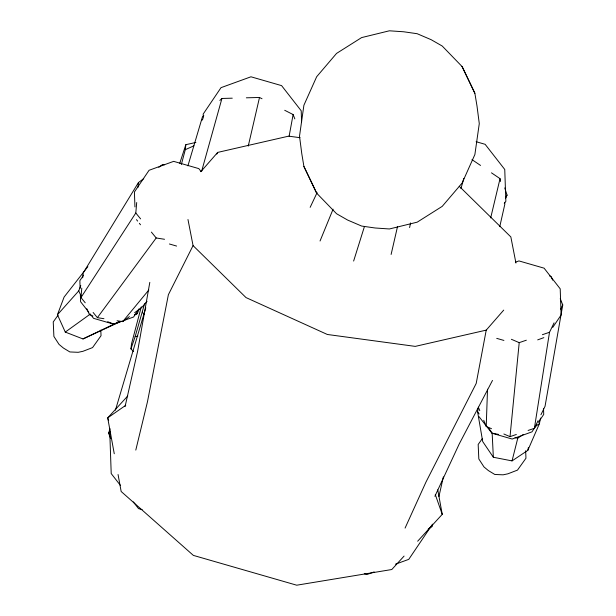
<?xml version="1.0" encoding="UTF-8"?>
<svg xmlns="http://www.w3.org/2000/svg" width="616" height="616" viewBox="0 0 616 616"><rect width="100%" height="100%" fill="white"/><g stroke="black" fill="none" stroke-linecap="round" stroke-linejoin="round"><path stroke-width="0.92" d="M491.506 428.705L486.217 426.434L487.525 389.181M85.224 302.787L80.966 297.574L81.782 288.165M82.683 277.808L83.091 273.104L138.438 182.567L143.713 178.625M80.966 297.574L135.797 212.99L136.706 202.533M138.023 187.318L138.438 182.567M503.85 434.003L510.017 436.652L519.211 342.642L526.341 340.201M133.556 351.59L130.946 348.887L131.501 343.897L141.303 306.76M181.358 164.526L185.285 149.68L185.839 144.683L195.903 142.45M528.074 430.468L534.388 428.305L549.51 332.27L554.061 322.869M560.229 298.714L562.755 304.912L545.045 406.298L540.948 414.76M149.811 282.367L137.607 351.328L125.048 406.652M289.112 136.275L293.116 114.561L284.715 110.287M503.711 310.102L486.224 330.13L476.199 383.452L425.956 482.105L405.074 528.097M540.517 418.064L539.408 423.708L527.827 450.358L512.042 460.899L493.347 457.257L482.705 441.564L477.569 411.657L478.309 407.892M527.827 450.358L528.374 447.57M409.617 227.589L410.549 222.93M432.578 524.655L432.163 526.534L428.143 529.159M438.923 496.542L443.358 476.861M499.768 226.65L504.843 204.158L504.489 202.264M391.114 254.454L397.52 226.58M248.248 146.1L259.505 97.467L262.023 98.745M490.675 217.925L500.046 178.648L491.468 172.834M135.797 450.088L147.455 401.809L168.384 294.702L193.062 245.607L187.972 219.504M512.042 460.899L517.779 438.161L523.184 434.55M130.946 348.887L135.127 336.667L144.583 303.765M201.555 171.548L221.937 98.46L232.263 98.183M460.953 188.565L463.84 178.394M179.772 163.271L185.839 144.683M110.672 438.5L108.593 433.24L109.956 428.628M115.431 410.187L145.792 307.831M187.919 165.835L202.418 116.963L203.811 115.639M353.63 261.053L364.464 226.449M120.936 321.39L82.983 338.939L65.273 332.086L57.45 314.738L64.103 297.051L87.865 266.659M57.45 314.738L78.748 290.891L80.781 285.508M134.758 314.799L137.345 313.567L139.031 309.078M320.043 241.01L333.079 209.194M505.459 198.598L507.045 195.103L504.758 187.919M434.888 496.296L459.19 444.044L492.5 380.411M310.156 207.353L317.132 192.569M560.691 309.186L562.755 304.912M534.388 428.305L538.076 420.69M216.801 154.085L217.687 152.406L288.65 136.151L299.992 137.691M202.01 120.274L203.01 118.642M505.536 197.567L507.045 195.103M83.607 275.121L79.864 280.673L80.126 288.327M138.931 309.07L133.572 317.001L113.791 324.178L93.555 318.341L90.021 313.806M504.288 203.657L505.859 201.324L504.75 169.462L485.138 144.313L476.13 141.711M552.752 327.396L561.114 314.999L560.206 288.827L544.097 268.168L518.934 260.915L515.423 262.193M432.517 524.154L408.755 559.367L395.441 564.194M536.767 424.724L531.955 431.862L512.165 439.039L491.93 433.202L478.971 416.585M538.376 422.345L543.728 414.414L543.528 408.67M58.012 315.261L53.246 321.937L53.892 336.444L59.051 344.413L63.425 348.048L69.862 351.952L78.194 352.306L82.944 351.305L92.562 347.593L101.032 335.72L100.816 330.114M482.405 438.523L478.17 444.459L478.825 458.966L483.976 466.928L488.357 470.562L494.787 474.466L503.118 474.82L507.869 473.82L517.486 470.108L525.956 458.235L525.664 450.758M93.124 312.466L97.374 317.671L156.195 237.976L164.534 239.278M117.079 320.751L122.707 321.629L148.826 289.99M147.055 301.293L142.119 307.122L134.658 312.697M200.816 171.718L217.687 152.406M127.758 395.965L107.708 417.887L114.26 453.746M404.081 556.079L391.791 569.523L296.727 585.2L193.355 555.393L121.159 491.491L118.056 474.505M417.656 541.225L442.234 514.345L437.753 489.812M219.843 100.439L221.937 98.46M108.593 433.24L109.987 431.916M158.797 167.352L162.57 164.534L164.426 164.819M122.707 321.629L129.429 316.609M65.273 332.086L89.466 314.668L92.931 316.008M125.741 405.305L107.708 417.887L108.655 420.589M534.773 426.803L539.408 423.708M82.983 338.939L118.98 321.729M185.285 149.68L193.924 145.815M134.719 314.73L137.345 313.567M537.691 339.878L543.843 337.645M374.143 571.918L367.044 574.489L364.318 573.704M542.38 334.711L549.51 332.27M510.017 436.652L516.339 434.488M486.224 330.13L415.261 346.385L327.335 334.473L246.007 297.582L193.062 245.607M135.127 336.667L137.876 336.059M246.354 97.813L259.505 97.467M97.374 317.671L103.942 318.695M488.519 427.789L492.161 433.171L498.567 434.419M515.03 437.622L517.779 438.161M169.415 243.99L176.6 246.061M496.719 338.361L503.911 340.432M142.165 509.655L138.531 508.608L133.302 501.901M107.669 321.714L113.737 324.062M549.457 275.837L551.197 276.584L552.644 280.126M511.38 339.285L519.211 342.642M471.972 159.636L480.549 165.442M459.259 186.286L510.841 236.929L515.931 263.032M462.108 66.567L442.219 46.031L431.154 39.694L417.163 33.711L403.688 31.778L389.389 30.8L361.607 37.591L336.552 53.415L316.67 76.723L303.904 105.236L299.507 136.159L301.786 153.707L303.911 166.466L316.686 193.201L336.567 213.729L347.64 220.066L361.63 226.057L375.106 227.989L389.404 228.967L417.178 222.176L442.234 206.352L462.123 183.044L474.882 154.531L479.279 123.608L477.007 106.052L474.882 93.293L462.108 66.567L474.882 93.293M135.797 212.99L140.594 218.873M151.397 232.101L156.195 237.976M201.116 171.571L198.822 168.615L173.658 161.361L149.064 170.286L134.419 191.976L134.942 206.93M136.483 219.627L137.63 221.098M139.362 223.315L140.51 224.786M88.843 312.297L80.596 301.725L80.357 295.025M120.513 485.5L111.211 473.581L109.671 429.198M142.373 312.12L143.967 314.414M477.569 411.657L479.132 413.967M303.911 166.466L316.686 193.201M78.748 290.891L81.05 295.988M86.787 308.724L89.466 314.668M478.347 407.153L479.779 410.664M483.714 420.297L486.217 426.434M293.116 114.561L294.833 118.903M435.289 494.548L442.234 514.345M500.046 178.648L500.585 181.481M492.161 433.171L493.347 457.257M301.594 122.022L301.201 110.772L281.589 85.624L250.958 76.792L221.013 87.657L203.195 114.06L203.326 117.81"/></g></svg>
